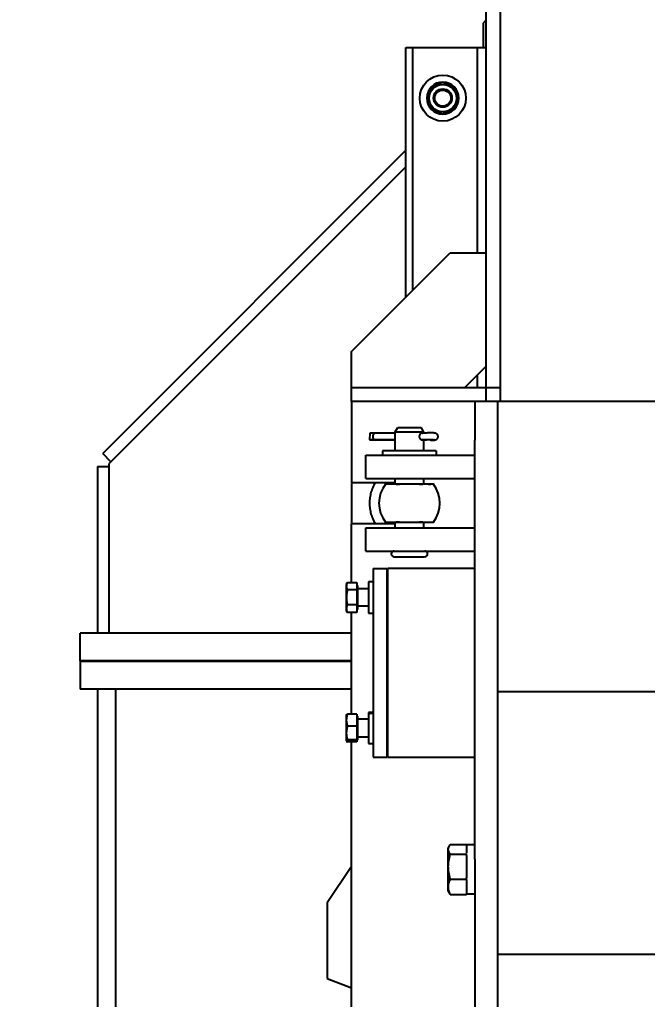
# Model space of a CAD drawing. Header units: millimetres. Extents: x 1293 to 41893, y 1011 to 26911.
# Drawn here: x 23810.3 to 24098.9, y 7556.5 to 8006.7 of the extents above; entities that cross this region are included whole.
import ezdxf

# ---------------------------------------------------------------- set-up
doc = ezdxf.new("R2010")
doc.units = ezdxf.units.MM
doc.header["$LTSCALE"] = 50
doc.layers.add('CAPA_1', color=7, linetype='Continuous')
doc.layers.add('MAQUINAS', color=11, linetype='Continuous')
doc.styles.add('SLDTEXTSTYLE0', font='TXT', dxfattribs={"width": 0.75})
doc.dimstyles.new('SLDDIMSTYLE0', dxfattribs={"dimtxt": 100, "dimasz": 100, "dimexe": 0, "dimexo": 0.0625, "dimgap": 25, "dimtad": 2, "dimdec": 0, "dimlfac": 1.5, "dimrnd": 1e-09, "dimzin": 12, "dimdsep": 46, "dimtxsty": 'SLDTEXTSTYLE0', "dimsah": 1, "dimcen": 0.09, "dimadec": 0, "dimazin": 3, "dimtfac": 1, "dimtdec": 0, "dimtofl": 0, "dimtmove": 0, "dimatfit": 3, "dimfxl": 1, "dimfrac": 2, "dimtolj": 1, "dimtzin": 12, "dimarcsym": 0})

# ---------------------------------------------------------------- blocks, each defined once
blk = doc.blocks.new('_D_28')
at = {"layer": 'CAPA_1', "transparency": 16777216}
for p, q in [((23097.89, 7144.96), (23097.89, 9212.28)), ((25942.46, 7144.96), (25942.46, 9212.28)), ((25942.46, 9162.28), (23097.89, 9162.28))]:
    blk.add_line(p, q, dxfattribs=at)
for points in [[(23097.89, 9162.28), (23197.89, 9146.89), (23197.89, 9177.66)], [(25942.46, 9162.28), (25842.46, 9177.66), (25842.46, 9146.89)]]:
    blk.add_solid(points, dxfattribs=at)
at = {"layer": 'CAPA_1', "transparency": 16777216, "insert": (24372.4, 9291.18), "char_height": 100, "attachment_point": 1, "style": 'SLDTEXTSTYLE0'}
blk.add_mtext('4267', dxfattribs=at)

msp = doc.modelspace()

# ---------------------------------------------------------------- linework, layer by layer
at = {"color": 7, "linetype": 'Continuous', "lineweight": 25}
for p, q in [((24031.1760298, 8252.2602403), (24031.1760298, 7831.1769069)), ((24024.8260298, 7831.1769069), (24024.8260298, 8244.4269069)), ((24024.8260298, 8006.5445943), (24023.4381252, 8005.1566897)), ((24023.4381252, 8005.1566897), (24023.4381252, 7993.9802403)), ((23987.8926964, 7879.2602403), (23987.8926964, 7993.9802403)), ((23987.8926964, 7993.9802403), (24024.8260298, 7993.9802403)), ((23990.9593631, 7993.9802403), (23990.9593631, 7882.3269069)), ((24020.5926964, 7993.9802403), (24020.5926964, 7899.5269069)), ((24011.128513, 7970.5972795), (24012.1918014, 7970.5889069)), ((24011.1287084, 7970.6469069), (24012.1920298, 7970.6469069)), ((23987.8926964, 7946.652918), (23848.5536661, 7807.3138877)), ((23987.8926964, 7939.1104457), (23851.4266964, 7802.6444457)), ((23962.8260298, 7854.1935736), (24008.1593631, 7899.5269069)), ((24008.1593631, 7899.5269069), (24024.8260298, 7899.5269069)), ((23962.8260298, 7831.1769069), (23962.8260298, 7854.1935736)), ((24024.8260298, 7847.5269069), (24014.8260298, 7837.5269069)), ((24020.5926964, 7843.2935736), (24020.5926964, 7837.5269069)), ((24031.1760298, 7837.5269069), (23962.8260298, 7837.5269069)), ((24015.4072127, 7837.5269069), (24015.3814088, 7838.0822859)), ((23852.3249023, 7803.5426516), (23848.5536661, 7807.3138877)), ((23846.0933631, 7801.3741908), (23846.0933631, 7724.7922405)), ((23846.0933631, 7801.3741908), (23851.4266964, 7801.3741908)), ((23851.4266964, 7802.6444457), (23851.4266964, 7724.7922405)), ((23838.1760298, 7712.0922405), (23838.1760298, 7724.7922405)), ((23962.8260298, 7724.7922405), (23838.1760298, 7724.7922405)), ((23962.8260298, 7712.0922405), (23838.1760298, 7712.0922405)), ((23838.1760298, 7712.0902403), (23838.1760298, 7699.0302403)), ((23838.1760298, 7712.0902403), (23962.8260298, 7712.0902403)), ((23962.8260298, 7711.7302403), (23838.1760298, 7711.7302403)), ((23962.8260298, 7699.0302403), (23838.1760298, 7699.0302403)), ((23846.0933631, 7699.0302403), (23846.0933631, 7422.6762684)), ((23854.4933631, 7699.0302403), (23854.4933631, 7234.1606556))]:
    msp.add_line(p, q, dxfattribs=at)
at = {"color": 7, "linetype": 'Continuous', "lineweight": 25, "flags": 128}
for points in [[(24011.6626512, 7970.5930736), (24011.5292376, 7969.3018067), (24011.1773907, 7968.11659)], [(24011.1943052, 7973.134347), (24011.5396212, 7971.9391843), (24011.6628631, 7970.6469069)]]:
    msp.add_lwpolyline(points, dxfattribs=at)
at = {"color": 7, "linetype": 'Continuous', "lineweight": 25}
for radius in [10.5833333, 6.3026787, 4.2333333, 3.7041667]:
    msp.add_circle((24004.8260298, 7970.6469069), radius, dxfattribs=at)
for radius, start, end in [(7.366, 0, 359.548847468), (6.8368333, 100.077988452, 139.208646202), (6.8368333, 39.201751486, 80.237430489), (6.8368333, 160.700008531, 199.170247905), (6.8368333, 220.888104412, 259.661253213), (6.8368333, 280.291354852, 320.457354503)]:
    msp.add_arc((24004.8260298, 7970.6469069), radius, start, end, dxfattribs=at)
for points, knots in [([(23998.4760298, 7974.3132963), (23999.0271894, 7974.6314711), (24000.14146, 7975.27472), (24001.7923521, 7976.2277512), (24003.3704449, 7977.1387565), (24004.33788, 7977.69724), (24004.8260298, 7977.9790403)], [0, 0, 0, 0, 0.2646176718, 0.5349733347, 0.7653562273, 1, 1, 1, 1]), ([(23998.4760298, 7966.9805176), (23998.4760298, 7967.8656812), (23998.4760298, 7969.3539907), (23998.4760298, 7971.5302557), (23998.4760298, 7973.0876444), (23998.4760298, 7974.0069521), (23998.4760298, 7974.3132963)], [0, 0, 0, 0, 0.3661794341, 0.6156922034, 0.8719357593, 1, 1, 1, 1]), ([(24004.8260298, 7977.9790403), (24005.377171, 7977.660876), (24006.4914059, 7977.0176477), (24008.1422794, 7976.0646273), (24009.7203889, 7975.1536123), (24010.6878615, 7974.5951073), (24011.1760298, 7974.3132963)], [0, 0, 0, 0, 0.2646061211, 0.5349506065, 0.7653448938, 1, 1, 1, 1]), ([(24011.1760298, 7974.3132963), (24011.1760298, 7974.0069472), (24011.1760298, 7973.1029735), (24011.1760298, 7971.5464746), (24011.1760298, 7969.3694849), (24011.1760298, 7967.865679), (24011.1760298, 7966.9805176)], [0, 0, 0, 0, 0.1280647744, 0.377893031, 0.6338190398, 1, 1, 1, 1]), ([(24004.8260298, 7963.3147736), (24004.2748885, 7963.6329378), (24003.1606536, 7964.2761661), (24001.5097801, 7965.2291866), (23999.9316706, 7966.1402016), (23998.9641981, 7966.6987066), (23998.4760298, 7966.9805176)], [0, 0, 0, 0, 0.26460612106, 0.53495060651, 0.76534489377, 1, 1, 1, 1]), ([(24011.1760298, 7966.9805176), (24010.6248701, 7966.6623428), (24009.5105995, 7966.0190939), (24007.8597074, 7965.0660627), (24006.2816147, 7964.1550573), (24005.3141795, 7963.5965739), (24004.8260298, 7963.3147736)], [0, 0, 0, 0, 0.2646176718, 0.5349733347, 0.7653562273, 1, 1, 1, 1])]:
    msp.add_open_spline(points, degree=3, knots=knots, dxfattribs=at)
at = {"layer": 'MAQUINAS', "linetype": 'Continuous', "lineweight": 25}
for p, q in [((24117.8426964, 7831.1769069), (23962.8426964, 7831.1769069)), ((23962.8426964, 7831.1769069), (23962.8426964, 7793.8435736)), ((23971.3560752, 7816.7022758), (23971.1968828, 7813.6515381)), ((23973.4907268, 7816.7022758), (23971.3560752, 7816.7022758)), ((23982.8426964, 7816.7102403), (23973.570323, 7816.7102403)), ((23983.997397, 7819.1769069), (23982.8426964, 7817.1769069)), ((23982.8426964, 7817.1769069), (23982.8426964, 7808.5102403)), ((23996.5087637, 7816.7102403), (23994.8199125, 7816.7102403)), ((23996.1760298, 7817.1769069), (23995.0213292, 7819.1769069)), ((23996.1760298, 7816.7102403), (23996.1760298, 7817.1769069)), ((23971.1968828, 7813.6515381), (23971.276479, 7813.6435736)), ((23982.8426964, 7813.6515381), (23971.1968828, 7813.6515381)), ((23971.276479, 7813.6435736), (23982.8426964, 7813.6435736)), ((23996.4291675, 7813.6515381), (23994.8123774, 7813.6515381)), ((23994.8199125, 7813.6435736), (23996.5087637, 7813.6435736)), ((23996.1760298, 7808.5102403), (23996.1760298, 7813.6435736)), ((23996.4291675, 7813.6515381), (23996.5087637, 7813.6435736)), ((24019.5093631, 7620.848392), (24019.5093631, 7813.5276315)), ((24030.1760298, 7620.848392), (24030.1760298, 7813.5276315)), ((23977.1760298, 7808.5102403), (23977.1760298, 7806.5102403)), ((24001.8426964, 7808.5102403), (23977.1760298, 7808.5102403)), ((24001.8426964, 7808.5102403), (24001.8426964, 7806.5102403)), ((23969.5093631, 7795.8435736), (23969.5093631, 7806.5102403)), ((23989.5093631, 7806.5102403), (24019.5093631, 7806.5102403)), ((23982.8426964, 7795.8435736), (23982.8426964, 7793.1769069)), ((23989.5093631, 7795.8435736), (24019.5093631, 7795.8435736)), ((23996.1760298, 7793.1769069), (23996.1760298, 7795.8435736)), ((23982.8426964, 7793.8435736), (23962.8426964, 7793.8435736)), ((23962.8426964, 7793.6102403), (23962.8426964, 7775.4102403)), ((23983.3467246, 7793.1766988), (23984.8617461, 7793.1769069)), ((23962.8426964, 7748.1051102), (23962.8426964, 7775.1769069)), ((23962.8426964, 7775.1769069), (23982.8426964, 7775.1769069)), ((23969.5093631, 7762.5102403), (23969.5093631, 7773.1769069)), ((23982.8426964, 7775.8435736), (23982.8426964, 7773.1769069)), ((23989.5093631, 7773.1769069), (24019.5093631, 7773.1769069)), ((23995.6720017, 7775.8437817), (23994.1569801, 7775.8435736)), ((23996.1760298, 7773.1769069), (23996.1760298, 7775.8435736)), ((23989.5093631, 7762.5102403), (24019.5093631, 7762.5102403)), ((23972.8426964, 7754.5102403), (23972.8426964, 7667.8435736)), ((23972.8426964, 7754.5102403), (23979.1926964, 7754.5102403)), ((23979.1926964, 7667.8435736), (23979.1926964, 7754.5102403)), ((24019.5093631, 7754.5102403), (23979.5093631, 7754.5102403)), ((23979.5093631, 7667.8435736), (23979.5093631, 7754.5102403)), ((23961.020453, 7748.1084442), (23960.4826298, 7747.1769069)), ((23961.0185282, 7748.1051102), (23965.2559631, 7748.1051102)), ((23965.2559631, 7744.6410086), (23961.0185282, 7744.6410086)), ((23965.2559631, 7748.1051102), (23965.2559631, 7734.2487037)), ((23965.6560298, 7746.7102403), (23965.2559631, 7746.7102403)), ((23965.6560298, 7746.7102403), (23965.6560298, 7735.6435736)), ((23970.7226964, 7745.1769069), (23966.0560298, 7745.1769069)), ((23972.8426964, 7748.3335736), (23970.7226964, 7748.3335736)), ((23970.7226964, 7748.3335736), (23970.7226964, 7734.0202403)), ((23979.5093631, 7745.1769069), (23979.1926964, 7745.1769069)), ((23965.2559631, 7737.7128053), (23961.0185282, 7737.7128053)), ((23965.6560298, 7735.6435736), (23965.2559631, 7735.6435736)), ((23970.7226964, 7737.1769069), (23966.0560298, 7737.1769069)), ((23979.5093631, 7737.1769069), (23979.1926964, 7737.1769069)), ((23960.4826298, 7735.1769069), (23961.020453, 7734.2453697)), ((23965.2559631, 7734.2487037), (23961.0185282, 7734.2487037)), ((23962.8426964, 7687.5766824), (23962.8426964, 7734.2487037)), ((23970.7226964, 7734.0202403), (23972.8426964, 7734.0202403)), ((24183.5093631, 7697.8179231), (24030.1760298, 7697.8179231)), ((23960.5034026, 7687.1826965), (23960.4826298, 7687.1710922)), ((23965.2559631, 7687.5766824), (23961.0185282, 7687.5766824)), ((23965.2559631, 7687.5766824), (23965.2559631, 7674.7771315)), ((23965.6560298, 7686.7102403), (23965.2559631, 7686.7102403)), ((23972.8426964, 7688.3335736), (23970.7226964, 7688.3335736)), ((23970.7226964, 7688.3335736), (23970.7226964, 7674.0202403)), ((23960.4826298, 7684.5942582), (23960.4826298, 7683.9452923)), ((23965.2559631, 7682.0785006), (23961.0185282, 7682.0785006)), ((23970.7226964, 7685.1769069), (23966.0560298, 7685.1769069)), ((23979.5093631, 7685.1769069), (23979.1926964, 7685.1769069)), ((23960.4826298, 7678.6452796), (23960.4826298, 7677.951107)), ((23966.0560298, 7677.1769069), (23970.7226964, 7677.1769069)), ((23979.1926964, 7677.1769069), (23979.5093631, 7677.1769069)), ((23960.4826298, 7675.2279283), (23960.4826298, 7675.2282373)), ((23960.4826298, 7675.2279283), (23960.5446704, 7675.1254597)), ((23960.6141092, 7675.010772), (23961.0185282, 7674.7771315)), ((23965.2559631, 7675.6787252), (23961.0185282, 7675.6787252)), ((23965.2559631, 7674.7771315), (23961.0185282, 7674.7771315)), ((23962.8426964, 7433.8435736), (23962.8426964, 7674.7771315)), ((23965.2559631, 7675.6435736), (23965.6560298, 7675.6435736)), ((23970.7226964, 7674.0202403), (23972.8426964, 7674.0202403)), ((23972.8426964, 7667.8435736), (23979.1926964, 7667.8435736)), ((23979.5093631, 7667.8435736), (24019.5093631, 7667.8435736)), ((24008.2425271, 7627.6228082), (24015.6826964, 7627.6228082)), ((24015.6826964, 7627.3921073), (24015.6826964, 7627.6228082)), ((24019.5093631, 7627.4335736), (24015.6826964, 7627.4335736)), ((24007.8340597, 7627.0164261), (24007.3493631, 7626.1769069)), ((24008.2425271, 7623.2202773), (24015.6826964, 7623.2202773)), ((24015.6826964, 7622.6204906), (24015.6826964, 7623.2202773)), ((23962.8260298, 7617.5160283), (23951.7093631, 7600.8135736)), ((24008.2425271, 7611.774376), (24015.6826964, 7611.774376)), ((24015.6826964, 7611.4052902), (24015.6826964, 7612.3741627)), ((24007.3493631, 7606.1769069), (24007.8340597, 7605.3373878)), ((24007.8730359, 7605.3598907), (24008.2425271, 7604.7310057)), ((24015.6826964, 7605.1000915), (24015.6826964, 7604.7310057)), ((24015.6826964, 7604.9202403), (24019.5093631, 7604.9202403)), ((23951.7093631, 7600.8135736), (23951.7093631, 7566.1469069)), ((24008.2425271, 7604.7310057), (24015.6826964, 7604.7310057)), ((25010.1760298, 7577.0811779), (24030.1760298, 7577.0811779)), ((23951.7093631, 7566.1469069), (23962.8260298, 7561.7541514))]:
    msp.add_line(p, q, dxfattribs=at)
at = {"layer": 'MAQUINAS', "linetype": 'Continuous', "lineweight": 25, "flags": 128}
for points in [[(23973.4907268, 7813.6515381), (23973.1990986, 7813.827379), (23972.9639859, 7814.2086734), (23972.8211825, 7814.7373725), (23972.792429, 7815.3329868), (23972.8821028, 7815.9048393), (23973.0765519, 7816.3658707), (23973.3461732, 7816.6458932), (23973.570323, 7816.7102403)], [(23998.0358336, 7813.7596839), (23998.2873217, 7813.7947262), (23998.7305239, 7813.8076041), (23999.2968366, 7813.7963245), (23999.8985995, 7813.7626332), (24000.4426652, 7813.7117454), (24000.8448173, 7813.6515381), (24001.0428062, 7813.5913307), (24001.005985, 7813.5404429), (24000.7400534, 7813.5067516), (24000.286175, 7813.495472), (23999.7146063, 7813.50835), (23999.1138209, 7813.5433922)]]:
    msp.add_lwpolyline(points, dxfattribs=at)
at = {"layer": 'MAQUINAS', "linetype": 'Continuous', "lineweight": 25}
for centre, radius, start, end in [((23996.7368634, 7821.0690299), 7.4238711, 267.624591363, 280.07703356), ((23996.2974374, 7777.004933), 36.6468419, 85.592358127, 89.794045195), ((23989.5093631, 7784.5102403), 14, 141.671869686, 218.330036905), ((23989.5093631, 7784.5102403), 14, 321.672279499, 38.330228641), ((23982.5093631, 7761.1769069), 1.3333333, 90, 270), ((23996.5093631, 7761.1769069), 1.3333333, 270, 90), ((23966.0560298, 7745.5769069), 0.4, 180, 270), ((23966.0560298, 7736.7769069), 0.4, 90, 180), ((23966.0560298, 7685.5769069), 0.4, 180, 270), ((23966.0560298, 7676.7769069), 0.4, 90, 180)]:
    msp.add_arc(centre, radius, start, end, dxfattribs=at)
for centre, major_axis, ratio, start_param, end_param in [((23972.2255861, 7741.1769069), (40.5874736, 0), 0.1763269807, 1.5707963268, 1.6078332054), ((23969.2198068, 7681.1769069), (40.5850356, 2.7289006), 0.1630148621, 1.4704555602, 1.5227989173), ((23972.2255861, 7681.1769069), (40.5850356, 2.7289006), 0.1630148621, 1.5446307574, 1.5968726745)]:
    msp.add_ellipse(centre, major_axis=major_axis, ratio=ratio, start_param=start_param, end_param=end_param, dxfattribs=at)
for points in [[(24019.5093631, 7831.1769069), (24019.5093631, 7831.1226043), (24019.5093631, 7831.0139991), (24019.5093631, 7830.1366658), (24019.5093631, 7828.7404454), (24019.5093631, 7826.779048), (24019.5093631, 7824.2777238), (24019.5093631, 7821.2314317), (24019.5093631, 7817.6985865), (24019.5093631, 7814.9179498), (24019.5093631, 7813.5276315)], [(24030.1760298, 7813.5276315), (24030.1760298, 7814.9179498), (24030.1760298, 7817.6985865), (24030.1760298, 7821.2314317), (24030.1760298, 7824.2777238), (24030.1760298, 7826.779048), (24030.1760298, 7828.7404454), (24030.1760298, 7830.1366658), (24030.1760298, 7831.0139991), (24030.1760298, 7831.1226043), (24030.1760298, 7831.1769069)], [(23969.5093631, 7806.5102403), (23969.5837973, 7806.5102403), (23969.7326658, 7806.5102403), (23970.9219186, 7806.5102403), (23972.7702943, 7806.5102403), (23975.2767291, 7806.5102403), (23978.3261542, 7806.5102403), (23981.8064049, 7806.5102403), (23985.582393, 7806.5102403), (23988.2003731, 7806.5102403), (23989.5093631, 7806.5102403)], [(23969.5093631, 7795.8435736), (23969.5837973, 7795.8435736), (23969.7326658, 7795.8435736), (23970.9219186, 7795.8435736), (23972.7702943, 7795.8435736), (23975.2767291, 7795.8435736), (23978.3261542, 7795.8435736), (23981.8064049, 7795.8435736), (23985.582393, 7795.8435736), (23988.2003731, 7795.8435736), (23989.5093631, 7795.8435736)], [(23973.7296293, 7793.8435736), (23973.3413101, 7793.1251695), (23972.5646719, 7791.6883614), (23971.7767089, 7789.3608366), (23971.2841895, 7786.9588198), (23971.1219499, 7784.5102403), (23971.2841895, 7782.0616607), (23971.7767089, 7779.6596439), (23972.5646719, 7777.3321192), (23973.3413101, 7775.895311), (23973.7296293, 7775.1769069)], [(23969.5093631, 7773.1769069), (23969.5837973, 7773.1769069), (23969.7326658, 7773.1769069), (23970.9219186, 7773.1769069), (23972.7702943, 7773.1769069), (23975.2767291, 7773.1769069), (23978.3261542, 7773.1769069), (23981.8064049, 7773.1769069), (23985.582393, 7773.1769069), (23988.2003731, 7773.1769069), (23989.5093631, 7773.1769069)], [(23969.5093631, 7762.5102403), (23969.5837973, 7762.5102403), (23969.7326658, 7762.5102403), (23970.9219186, 7762.5102403), (23972.7702943, 7762.5102403), (23975.2767291, 7762.5102403), (23978.3261542, 7762.5102403), (23981.8064049, 7762.5102403), (23985.582393, 7762.5102403), (23988.2003731, 7762.5102403), (23989.5093631, 7762.5102403)], [(23960.4826298, 7747.1769069), (23960.4826298, 7747.1416717), (23960.4826298, 7747.0712013), (23960.4826298, 7746.6057733), (23960.4826298, 7746.3730594)], [(23960.4826298, 7746.3730594), (23960.4826298, 7746.0767994), (23960.4826298, 7745.4842795), (23960.4826298, 7744.2071086), (23960.4826298, 7742.7487279), (23960.4826298, 7741.7008473), (23960.4826298, 7741.1769069)], [(23960.4826298, 7741.1769069), (23960.4826298, 7740.6529666), (23960.4826298, 7739.6050859), (23960.4826298, 7738.1467053), (23960.4826298, 7736.8695344), (23960.4826298, 7736.2770145), (23960.4826298, 7735.9807545)], [(23960.4826298, 7735.9807545), (23960.4826298, 7735.7480405), (23960.4826298, 7735.2826126), (23960.4826298, 7735.2121422), (23960.4826298, 7735.1769069)], [(23960.4826298, 7684.8275915), (23960.4826298, 7684.3877044), (23960.4826298, 7683.5079301), (23960.4826298, 7681.9655705), (23960.4826298, 7680.3760478), (23960.4826298, 7679.3777579), (23960.4826298, 7678.8786129)], [(23960.4826298, 7678.8786129), (23960.4826298, 7678.4098011), (23960.4826298, 7677.4721776), (23960.4826298, 7676.3674062), (23960.4826298, 7675.5502487), (23960.4826298, 7675.3353684), (23960.4826298, 7675.2279283)], [(24007.3493631, 7617.4973266), (24007.3493631, 7618.354201), (24007.3493631, 7620.0679499), (24007.3493631, 7622.3380519), (24007.3493631, 7624.23971), (24007.3493631, 7625.0275985), (24007.3493631, 7625.4215427)], [(24015.6826964, 7622.6204906), (24015.6826964, 7621.8510147), (24015.6826964, 7620.3120629), (24015.6826964, 7617.6756223), (24015.6826964, 7614.9650044), (24015.6826964, 7613.2377766), (24015.6826964, 7612.3741627)], [(24019.5093631, 7620.848392), (24019.5093631, 7618.3579913), (24019.5093631, 7613.3771897), (24019.5093631, 7605.2074931), (24019.5093631, 7596.5462417), (24019.5093631, 7587.3590808), (24019.5093631, 7577.677602), (24019.5093631, 7567.516914), (24019.5093631, 7556.8979096), (24019.5093631, 7545.8404072), (24019.5093631, 7534.3680874), (24019.5093631, 7522.4953656), (24019.5093631, 7510.2747125), (24019.5093631, 7501.8383976), (24019.5093631, 7497.6202402)], [(24030.1760298, 7497.6202402), (24030.1760298, 7501.8383976), (24030.1760298, 7510.2747125), (24030.1760298, 7522.4953656), (24030.1760298, 7534.3680874), (24030.1760298, 7545.8404072), (24030.1760298, 7556.8979096), (24030.1760298, 7567.516914), (24030.1760298, 7577.677602), (24030.1760298, 7587.3590808), (24030.1760298, 7596.5462417), (24030.1760298, 7605.2074931), (24030.1760298, 7613.3771897), (24030.1760298, 7618.3579913), (24030.1760298, 7620.848392)], [(24007.3493631, 7608.2526908), (24007.3493631, 7608.8376331), (24007.3493631, 7610.0075176), (24007.3493631, 7612.32582), (24007.3493631, 7614.8744221), (24007.3493631, 7616.6230251), (24007.3493631, 7617.4973266)], [(24015.6826964, 7611.4052902), (24015.6826964, 7610.6203452), (24015.6826964, 7609.0504551), (24015.6826964, 7607.1826879), (24015.6826964, 7605.7600796), (24015.6826964, 7605.3200875), (24015.6826964, 7605.1000915)]]:
    msp.add_open_spline(points, degree=3, dxfattribs=at)
for points, knots in [([(23996.1504869, 7817.1769069), (23996.147615, 7817.1769069), (23996.1407861, 7817.1769069), (23995.8320104, 7817.1769069), (23995.2824335, 7817.1769069), (23994.5020951, 7817.1769069), (23993.532275, 7817.1769069), (23992.4072172, 7817.1769069), (23991.1709683, 7817.1769069), (23989.870817, 7817.1769069), (23988.5567948, 7817.1769069), (23987.2793488, 7817.1769069), (23986.0877034, 7817.1769069), (23985.0271716, 7817.1769069), (23984.1403006, 7817.1769069), (23983.4544876, 7817.1769069), (23983.0210357, 7817.1769069), (23982.825803, 7817.1769069), (23982.8607243, 7817.1769069), (23982.8682393, 7817.1769069)], [0, 0, 0, 0, 0.0453619757, 0.1078619757, 0.1703619757, 0.2328619757, 0.2953619757, 0.3578619757, 0.4203619757, 0.4828619757, 0.5453619757, 0.6078619757, 0.6703619757, 0.7328619757, 0.7953619757, 0.8578619757, 0.9203619757, 0.9828619757, 1, 1, 1, 1]), ([(23994.9235645, 7819.1769069), (23994.9494399, 7819.1769069), (23995.0468075, 7819.1769069), (23994.3391697, 7819.1769069), (23992.9096055, 7819.1769069), (23990.9069758, 7819.1769069), (23988.7086764, 7819.1769069), (23986.6192668, 7819.1769069), (23985.0047737, 7819.1769069), (23984.0766976, 7819.1769069), (23984.0899856, 7819.1769069), (23984.0951617, 7819.1769069)], [0, 0, 0, 0, 0.0452415461, 0.1702415461, 0.2952415461, 0.4202415461, 0.5452415461, 0.6702415461, 0.7952415461, 0.9202415461, 1, 1, 1, 1]), ([(23995.5887969, 7813.6435736), (23995.577433, 7813.6220097), (23995.5308058, 7813.5335307), (23995.4092538, 7813.4788914), (23995.2470625, 7813.4374122), (23995.0661557, 7813.4736498), (23994.8163623, 7813.6030756), (23994.508398, 7813.9246162), (23994.2801684, 7814.4038658), (23994.1848601, 7814.838373), (23994.1593073, 7815.1769069), (23994.1848602, 7815.515441), (23994.2801682, 7815.9499476), (23994.5083997, 7816.4292018), (23994.8163574, 7816.7507264), (23995.0661642, 7816.8801847), (23995.2470312, 7816.9163256), (23995.4093723, 7816.8752107), (23995.5326904, 7816.8184746), (23995.5806144, 7816.7267576), (23995.5934066, 7816.7022758)], [0, 0, 0, 0, 0.0158162907, 0.0648959222, 0.112584624, 0.1602733258, 0.2093529573, 0.3057818069, 0.4022128077, 0.4512882308, 0.4989726438, 0.5466570568, 0.5957324798, 0.6921634806, 0.7885923302, 0.8376719617, 0.8853606635, 0.9330493653, 0.9821289968, 1, 1, 1, 1]), ([(23997.7125255, 7816.7634004), (23997.7064214, 7816.7622305), (23997.689884, 7816.759061), (23997.5124628, 7816.7383457), (23997.1629946, 7816.7185883), (23996.7860402, 7816.7106342), (23996.5441198, 7816.7102905), (23996.5087637, 7816.7102403)], [0, 0, 0, 0, 0.12650908809, 0.34274327678, 0.61887311218, 0.94429916582, 1, 1, 1, 1]), ([(23999.2461865, 7816.858428), (23999.0877999, 7816.8623844), (23998.7208665, 7816.8715499), (23998.2830486, 7816.8531384), (23997.9590538, 7816.8300165), (23997.7299778, 7816.7652902), (23997.6439565, 7816.7409846)], [0, 0, 0, 0, 0.2481245485, 0.5748288327, 0.8403422874, 1, 1, 1, 1]), ([(23999.0806585, 7813.5411914), (23999.1194096, 7813.5377325), (23999.3520361, 7813.5169684), (23999.828523, 7813.4954691), (24000.4303673, 7813.4829089), (24000.92061, 7813.4974134), (24001.2630748, 7813.5297492), (24001.6231323, 7813.6158416), (24001.9869276, 7813.7895197), (24002.3296679, 7814.0914262), (24002.5906688, 7814.5226354), (24002.7028091, 7815.0532121), (24002.6238815, 7815.5748472), (24002.4082486, 7815.9915553), (24002.1440334, 7816.2787179), (24001.8686591, 7816.4672704), (24001.6102127, 7816.581171), (24001.355764, 7816.6562908), (24001.0450854, 7816.716142), (24000.7221867, 7816.7624018), (24000.4698915, 7816.7833938), (24000.4173386, 7816.7877664)], [0, 0, 0, 0, 0.0147310882, 0.0884321364, 0.1621958394, 0.2386413913, 0.3049803051, 0.3481470687, 0.3973562925, 0.4514749715, 0.5102615523, 0.5743338507, 0.6409423644, 0.6941520399, 0.7397506122, 0.7799659454, 0.8157680755, 0.8513529857, 0.9059415064, 0.9804076998, 1, 1, 1, 1]), ([(23999.6847437, 7816.8426286), (23999.5769915, 7816.8482414), (23999.42563, 7816.8561257), (23999.2863228, 7816.8579131), (23999.2461865, 7816.858428)], [0, 0, 0, 0, 0.7118866452, 1, 1, 1, 1]), ([(24000.4173386, 7816.7877664), (24000.285273, 7816.8002495), (24000.0509047, 7816.8224023), (23999.7960074, 7816.8364825), (23999.6847437, 7816.8426286)], [0, 0, 0, 0, 0.5634960086, 1, 1, 1, 1]), ([(24000.4718265, 7793.1769069), (24000.4812797, 7793.176907), (24000.5230631, 7793.1769072), (24000.2801857, 7793.1769032), (23999.742666, 7793.1769206), (23998.99407, 7793.1768639), (23998.1794161, 7793.1770053), (23997.3614736, 7793.1769489), (23996.2881146, 7793.1770008), (23994.8956505, 7793.1762601), (23993.1956006, 7793.1770796), (23991.3683341, 7793.176858), (23989.5093351, 7793.1769325), (23987.6505042, 7793.1768536), (23986.0252034, 7793.1770707), (23984.6721387, 7793.1765055), (23983.590285, 7793.1765718), (23982.4104159, 7793.1770386), (23981.2257746, 7793.1770073), (23980.1174618, 7793.1768797), (23979.2761715, 7793.1769144), (23978.7385102, 7793.1769049), (23978.4956658, 7793.1769071), (23978.5374463, 7793.176907), (23978.5468983, 7793.1769069)], [0, 0, 0, 0, 0.0157307879, 0.069530594, 0.1233304001, 0.1771302062, 0.2110848172, 0.2468930286, 0.2848003899, 0.3366816525, 0.3924009526, 0.4462007587, 0.5000005648, 0.5538003709, 0.607600177, 0.6452274577, 0.6810626813, 0.7152722985, 0.7712903511, 0.8228709347, 0.8766707408, 0.9304705469, 0.984270353, 1, 1, 1, 1]), ([(23994.1569801, 7793.1769069), (23994.5493905, 7793.1768124), (23995.0708922, 7793.1766868), (23995.5396799, 7793.176715), (23995.6557225, 7793.176722)], [0, 0, 0, 0, 0.75246236532, 1, 1, 1, 1]), ([(23998.0396438, 7793.1769741), (23998.1817699, 7793.1769881), (23998.721513, 7793.1770416), (23999.095369, 7793.1769641), (23999.3707806, 7793.1769069)], [0, 0, 0, 0, 0.2633216432, 1, 1, 1, 1]), ([(23978.5468766, 7775.8435736), (23978.5374375, 7775.8435736), (23978.4956776, 7775.8435734), (23978.7385492, 7775.8435774), (23979.2760578, 7775.8435599), (23980.0246566, 7775.8436166), (23980.83931, 7775.8434752), (23981.6572526, 7775.8435316), (23982.7306116, 7775.8434798), (23984.1230757, 7775.8442205), (23985.8231256, 7775.843401), (23987.6503921, 7775.8436225), (23989.5093911, 7775.843548), (23991.368222, 7775.843627), (23992.9935228, 7775.8434099), (23994.3465875, 7775.843975), (23995.4284412, 7775.8439088), (23996.6083103, 7775.843442), (23997.7929518, 7775.8434733), (23998.9012638, 7775.8436008), (23999.7425571, 7775.8435662), (24000.2802071, 7775.8435757), (24000.5230455, 7775.8435735), (24000.4812891, 7775.8435736), (24000.4718515, 7775.8435736)], [0, 0, 0, 0, 0.0157124749, 0.0695143406, 0.1233162062, 0.1771180719, 0.2110739826, 0.2468835648, 0.2847923773, 0.3366756261, 0.3923970591, 0.4461989248, 0.5000007904, 0.5538026561, 0.6076045217, 0.6452332429, 0.6810698383, 0.7152807651, 0.7713009622, 0.8228835204, 0.876685386, 0.9304872517, 0.9842891173, 1, 1, 1, 1]), ([(23984.8617461, 7775.8435736), (23984.4693357, 7775.8436681), (23983.9478338, 7775.8437938), (23983.4790459, 7775.8437656), (23983.3630032, 7775.8437586)], [0, 0, 0, 0, 0.7524621003, 1, 1, 1, 1]), ([(23982.5361831, 7759.8435736), (23982.5282923, 7759.8435736), (23982.491625, 7759.8435736), (23982.6966193, 7759.8435736), (23983.1517439, 7759.8435736), (23983.8718475, 7759.8435736), (23984.803062, 7759.8435736), (23985.9166204, 7759.8435736), (23987.1678481, 7759.8435736), (23988.5091664, 7759.8435736), (23989.8888897, 7759.8435736), (23991.2540486, 7759.8435736), (23992.5521099, 7759.8435736), (23993.7334206, 7759.8435736), (23994.7517317, 7759.8435736), (23995.5710871, 7759.8435736), (23996.1481427, 7759.8435736), (23996.4723573, 7759.8435736), (23996.4795276, 7759.8435736), (23996.4825431, 7759.8435736)], [0, 0, 0, 0, 0.0171380243, 0.0796380243, 0.1421380243, 0.2046380243, 0.2671380243, 0.3296380243, 0.3921380243, 0.4546380243, 0.5171380243, 0.5796380243, 0.6421380243, 0.7046380243, 0.7671380243, 0.8296380243, 0.8921380243, 0.9546380243, 1, 1, 1, 1]), ([(23961.0185282, 7748.1051102), (23960.8610407, 7747.8075941), (23960.5603126, 7747.2394761), (23960.5076931, 7746.6525973), (23960.4826298, 7746.3730594)], [0, 0, 0, 0, 0.523687075, 1, 1, 1, 1]), ([(23960.4826298, 7746.3730594), (23960.5076931, 7746.0935214), (23960.5603126, 7745.5066427), (23960.8610407, 7744.9385246), (23961.0185282, 7744.6410086)], [0, 0, 0, 0, 0.476312925, 1, 1, 1, 1]), ([(23961.0185282, 7744.6410086), (23960.8610407, 7744.0459764), (23960.5603126, 7742.9097403), (23960.5076931, 7741.7359828), (23960.4826298, 7741.1769069)], [0, 0, 0, 0, 0.523687075, 1, 1, 1, 1]), ([(23960.4826298, 7741.1769069), (23960.5076931, 7740.6178311), (23960.5603126, 7739.4440736), (23960.8610407, 7738.3078375), (23961.0185282, 7737.7128053)], [0, 0, 0, 0, 0.47631292503, 1, 1, 1, 1]), ([(23961.0185282, 7737.7128053), (23960.8610407, 7737.4152892), (23960.5603126, 7736.8471712), (23960.5076931, 7736.2602925), (23960.4826298, 7735.9807545)], [0, 0, 0, 0, 0.52368707497, 1, 1, 1, 1]), ([(23960.4826298, 7735.9807545), (23960.5076931, 7735.7012166), (23960.5603126, 7735.1143378), (23960.8610407, 7734.5462198), (23961.0185282, 7734.2487037)], [0, 0, 0, 0, 0.476312925, 1, 1, 1, 1]), ([(23960.4826298, 7735.7474145), (23960.4826298, 7735.6438415), (23960.4826298, 7735.3068887), (23960.4826298, 7735.1342707), (23960.4826298, 7735.196319), (23960.4826298, 7735.2050899)], [0, 0, 0, 0, 0.2759200092, 0.8976470342, 1, 1, 1, 1]), ([(23961.0185282, 7687.5766824), (23960.8610407, 7687.1044683), (23960.5603126, 7686.202758), (23960.5076931, 7685.2712709), (23960.4826298, 7684.8275915)], [0, 0, 0, 0, 0.523687075, 1, 1, 1, 1]), ([(23960.4826298, 7687.1255766), (23960.4826298, 7687.1354695), (23960.4826298, 7687.1650886), (23960.4826298, 7686.7665803), (23960.4826298, 7686.0048288), (23960.4826298, 7685.2200039), (23960.4826298, 7684.8275915)], [0, 0, 0, 0, 0.1432282224, 0.4288188149, 0.7144094075, 1, 1, 1, 1]), ([(23960.5446704, 7687.2283542), (23960.5610659, 7687.2667162), (23960.6115931, 7687.3849398), (23960.8544651, 7687.499378), (23961.0185282, 7687.5766824)], [0, 0, 0, 0, 0.3244876594, 1, 1, 1, 1]), ([(23965.6560298, 7686.6161142), (23965.6560298, 7686.6166542), (23965.6560298, 7686.6180018), (23965.6560298, 7685.6579439), (23965.6560298, 7684.0237844), (23965.6560298, 7682.6059154), (23965.6560298, 7681.8969808)], [0, 0, 0, 0, 0.18225709971, 0.45483806647, 0.72741903324, 1, 1, 1, 1]), ([(23960.4826298, 7684.8275915), (23960.5076931, 7684.3839122), (23960.5603126, 7683.452425), (23960.8610407, 7682.5507147), (23961.0185282, 7682.0785006)], [0, 0, 0, 0, 0.476312925, 1, 1, 1, 1]), ([(23961.0185282, 7682.0785006), (23960.8610407, 7681.5288528), (23960.5603126, 7680.4792796), (23960.5076931, 7679.3950469), (23960.4826298, 7678.8786129)], [0, 0, 0, 0, 0.523687075, 1, 1, 1, 1]), ([(23965.6560298, 7681.8969808), (23965.6560298, 7681.1689226), (23965.6560298, 7679.7128061), (23965.6560298, 7677.7077542), (23965.6560298, 7676.2963177), (23965.6560298, 7675.6073904), (23965.6560298, 7675.7117304), (23965.6560298, 7675.7376997)], [0, 0, 0, 0, 0.2308740862, 0.4617481724, 0.6926222587, 0.9234963449, 1, 1, 1, 1]), ([(23960.4826298, 7678.8786129), (23960.5076931, 7678.3621788), (23960.5603126, 7677.2779461), (23960.8610407, 7676.228373), (23961.0185282, 7675.6787252)], [0, 0, 0, 0, 0.476312925, 1, 1, 1, 1]), ([(23961.0185282, 7675.6787252), (23960.8610407, 7675.6012913), (23960.5603126, 7675.4534286), (23960.5076931, 7675.300683), (23960.4826298, 7675.2279283)], [0, 0, 0, 0, 0.523687075, 1, 1, 1, 1]), ([(24007.3493631, 7625.4215427), (24007.389564, 7625.7700267), (24007.475605, 7626.5158792), (24007.9759551, 7627.2380543), (24008.2425271, 7627.6228082)], [0, 0, 0, 0, 0.4672290805, 1, 1, 1, 1]), ([(24007.3493631, 7625.4215427), (24007.3493631, 7625.720857), (24007.3493631, 7626.1680753), (24007.3493631, 7626.1104314), (24007.3493631, 7626.0913673)], [0, 0, 0, 0, 0.6692800281, 1, 1, 1, 1]), ([(24008.2425271, 7623.2202773), (24007.9759551, 7623.6050311), (24007.475605, 7624.3272062), (24007.389564, 7625.0730587), (24007.3493631, 7625.4215427)], [0, 0, 0, 0, 0.5327709195, 1, 1, 1, 1]), ([(24007.3493631, 7617.4973266), (24007.389564, 7618.4033312), (24007.475605, 7620.3424327), (24007.9759551, 7622.2199765), (24008.2425271, 7623.2202773)], [0, 0, 0, 0, 0.4672290805, 1, 1, 1, 1]), ([(24015.6826964, 7627.3599386), (24015.6826964, 7627.3639371), (24015.6826964, 7627.3741801), (24015.6826964, 7626.6590163), (24015.6826964, 7625.4460792), (24015.6826964, 7624.2441866), (24015.6826964, 7623.6843115)], [0, 0, 0, 0, 0.1823060453, 0.4670128849, 0.7517197245, 1, 1, 1, 1]), ([(24008.2425271, 7611.774376), (24007.9759551, 7612.7746767), (24007.475605, 7614.6522206), (24007.389564, 7616.591322), (24007.3493631, 7617.4973266)], [0, 0, 0, 0, 0.5327709195, 1, 1, 1, 1]), ([(24007.3493631, 7608.2526908), (24007.389564, 7608.8102115), (24007.475605, 7610.0034604), (24007.9759551, 7611.1588291), (24008.2425271, 7611.774376)], [0, 0, 0, 0, 0.4672290805, 1, 1, 1, 1]), ([(24008.2425271, 7604.7310057), (24007.9759551, 7605.3465525), (24007.475605, 7606.5019213), (24007.389564, 7607.6951702), (24007.3493631, 7608.2526908)], [0, 0, 0, 0, 0.5327709195, 1, 1, 1, 1]), ([(24007.3493631, 7606.2624465), (24007.3493631, 7606.2471142), (24007.3493631, 7606.2014724), (24007.3493631, 7606.833582), (24007.3493631, 7607.7796545), (24007.3493631, 7608.2526908)], [0, 0, 0, 0, 0.20186989215, 0.60093494607, 1, 1, 1, 1])]:
    msp.add_open_spline(points, degree=3, knots=knots, dxfattribs=at)

# ---------------------------------------------------------------- dimensions: what is measured, and where the dimension line sits
at = {"layer": 'CAPA_1'}
dim = msp.add_linear_dim(base=(23097.8900298, 9162.2750488), p1=(25942.4620298, 7081.4622403), p2=(23097.8900298, 7081.4622403), dimstyle='SLDDIMSTYLE0', dxfattribs=at)
dim.commit()
dim.dimension.update_dxf_attribs({"geometry": '_D_28', "text_midpoint": (24520.1760298, 9162.2750488), "dimtype": 160})

doc.saveas('drawing.dxf')
